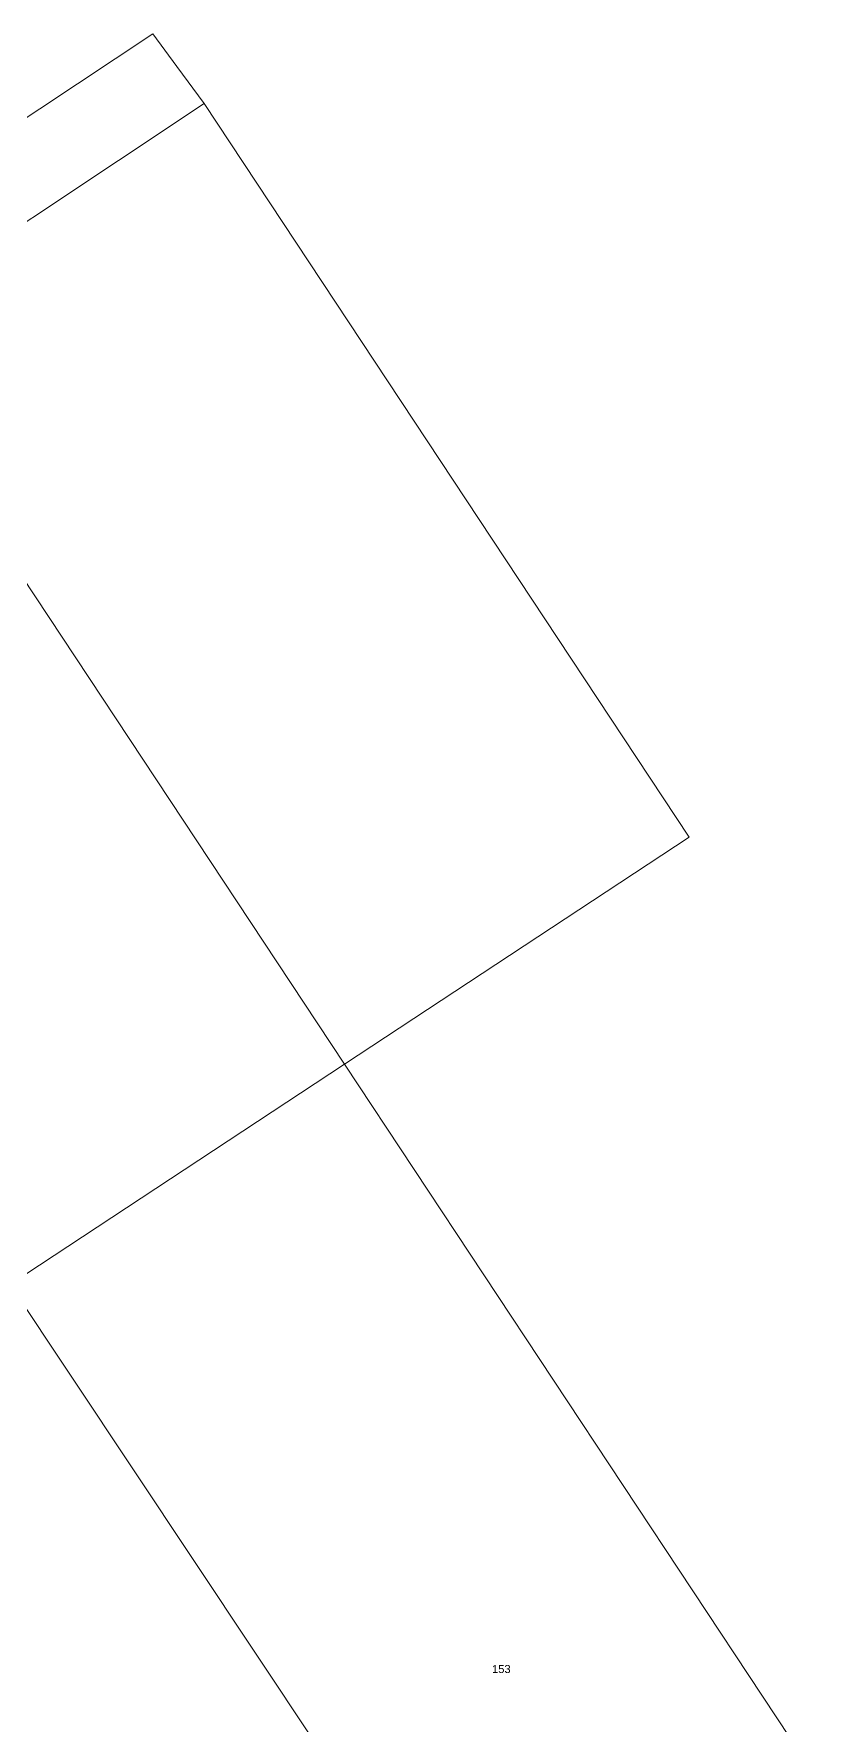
# Model space of a CAD drawing. Header units: metres. Extents: x 302064 to 304096, y 6268242 to 6271990.
# Drawn here: x 303763.2 to 303962.7, y 6271282.4 to 6271705.1 of the extents above; entities that cross this region are included whole.
import ezdxf

# ---------------------------------------------------------------- set-up
doc = ezdxf.new("R2010")
doc.units = ezdxf.units.M
doc.layers.add('Cadastre Land Parcels_SP_EXT', color=7, linetype='Continuous', lineweight=5)
doc.layers.add('Cadastre Roads_SP_EXT', color=9, linetype='Continuous', lineweight=5)
doc.styles.get("Standard").update_dxf_attribs({"font": 'arial.ttf'})

msp = doc.modelspace()

# ---------------------------------------------------------------- linework, layer by layer
at = {"layer": 'Cadastre Land Parcels_SP_EXT', "linetype": 'Continuous'}
for points in [[(303926.969, 6271504.325), (303805.767, 6271687.639), (303719.737, 6271630.549), (303840.806, 6271447.585), (303926.969, 6271504.325)], [(303840.806, 6271447.585), (303719.737, 6271630.549), (303635.897, 6271574.906), (303757.267, 6271392.574), (303840.806, 6271447.585)], [(303904.526, 6271224.899), (303921.083, 6271235.835), (303962.724, 6271263.339), (303840.806, 6271447.585), (303757.267, 6271392.574), (303879.767, 6271208.547), (303904.526, 6271224.899)], [(303842.473, 6271183.931), (303858.304, 6271194.379), (303879.767, 6271208.547), (303757.267, 6271392.574), (303673.83, 6271337.629), (303796.018, 6271153.269), (303842.473, 6271183.931)]]:
    msp.add_lwpolyline(points, close=True, dxfattribs=at)
at = {"layer": 'Cadastre Roads_SP_EXT', "linetype": 'Continuous'}
msp.add_lwpolyline([(303531.4272, 6271505.519), (303553.0422, 6271519.8791), (303567.0587, 6271529.1882), (303622.8915, 6271566.2683), (303635.8967, 6271574.906), (303719.7366, 6271630.549), (303805.767, 6271687.6394), (303798.9161, 6271696.9361), (303792.9189, 6271705.0759), (303708.083, 6271648.8513), (303625.2247, 6271593.8727), (303541.3601, 6271538.2622), (303499.6675, 6271510.6406), (303511.3504, 6271492.181), (303531.4272, 6271505.519)], close=True, dxfattribs=at)

# ---------------------------------------------------------------- texts
at = {"layer": 'Cadastre Land Parcels_SP_EXT'}
msp.add_text('153', height=2, dxfattribs=at).set_placement((303877.6955, 6271295.4631))

doc.saveas('drawing.dxf')
